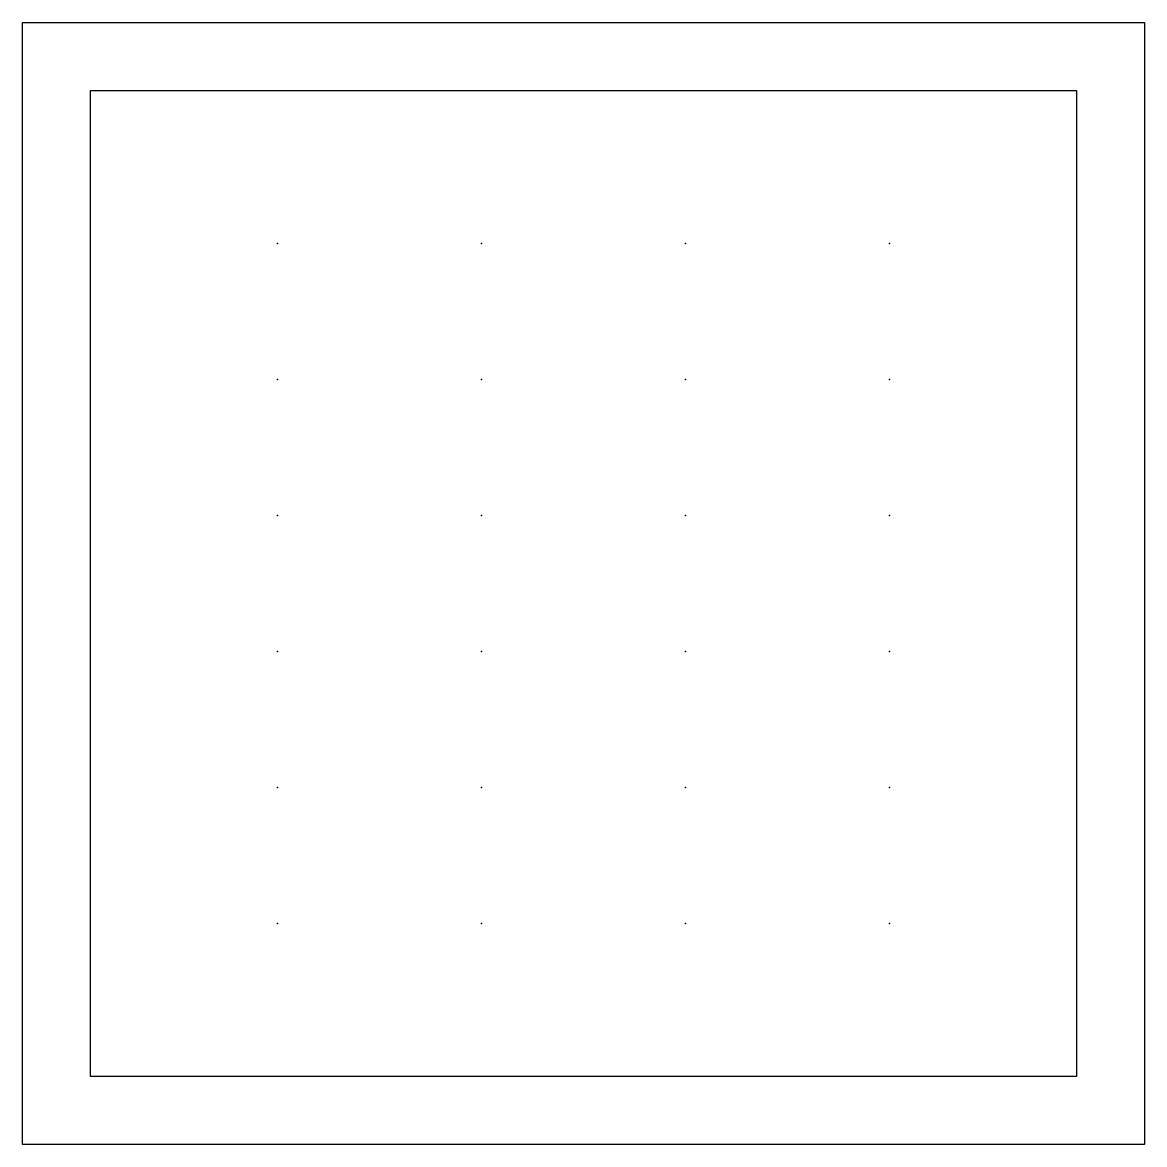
# Model space of a CAD drawing. Extents: x -33 to 0, y 0 to 33.
import ezdxf

# ---------------------------------------------------------------- set-up
doc = ezdxf.new("R2010")
doc.units = 0
doc.header["$LTSCALE"] = 25
doc.header["$MEASUREMENT"] = 0
doc.layers.get('0').update_dxf_attribs({"linetype": 'CONTINUOUS'})

# ---------------------------------------------------------------- blocks, each defined once
blk = doc.blocks.new('LIJN2')
at = {"linetype": 'Continuous'}
blk.add_point((0, 0), dxfattribs=at)

msp = doc.modelspace()

# ---------------------------------------------------------------- linework, layer by layer
at = {"color": 0, "linetype": 'ByBlock'}
for p, q in [((-33, 33), (0, 33)), ((-33, 0), (-33, 33)), ((0, 33), (0, 0)), ((-31, 31), (-2, 31)), ((-31, 2), (-31, 31)), ((-2, 31), (-2, 2)), ((-2, 2), (-31, 2)), ((0, 0), (-33, 0))]:
    msp.add_line(p, q, dxfattribs=at)

# ---------------------------------------------------------------- block references
at = {"color": 0, "linetype": 'ByBlock', "row_count": 6, "column_count": 4, "row_spacing": 4, "column_spacing": 6}
msp.add_blockref('LIJN2', (-25.5, 6.5), dxfattribs=at)

doc.saveas('drawing.dxf')
